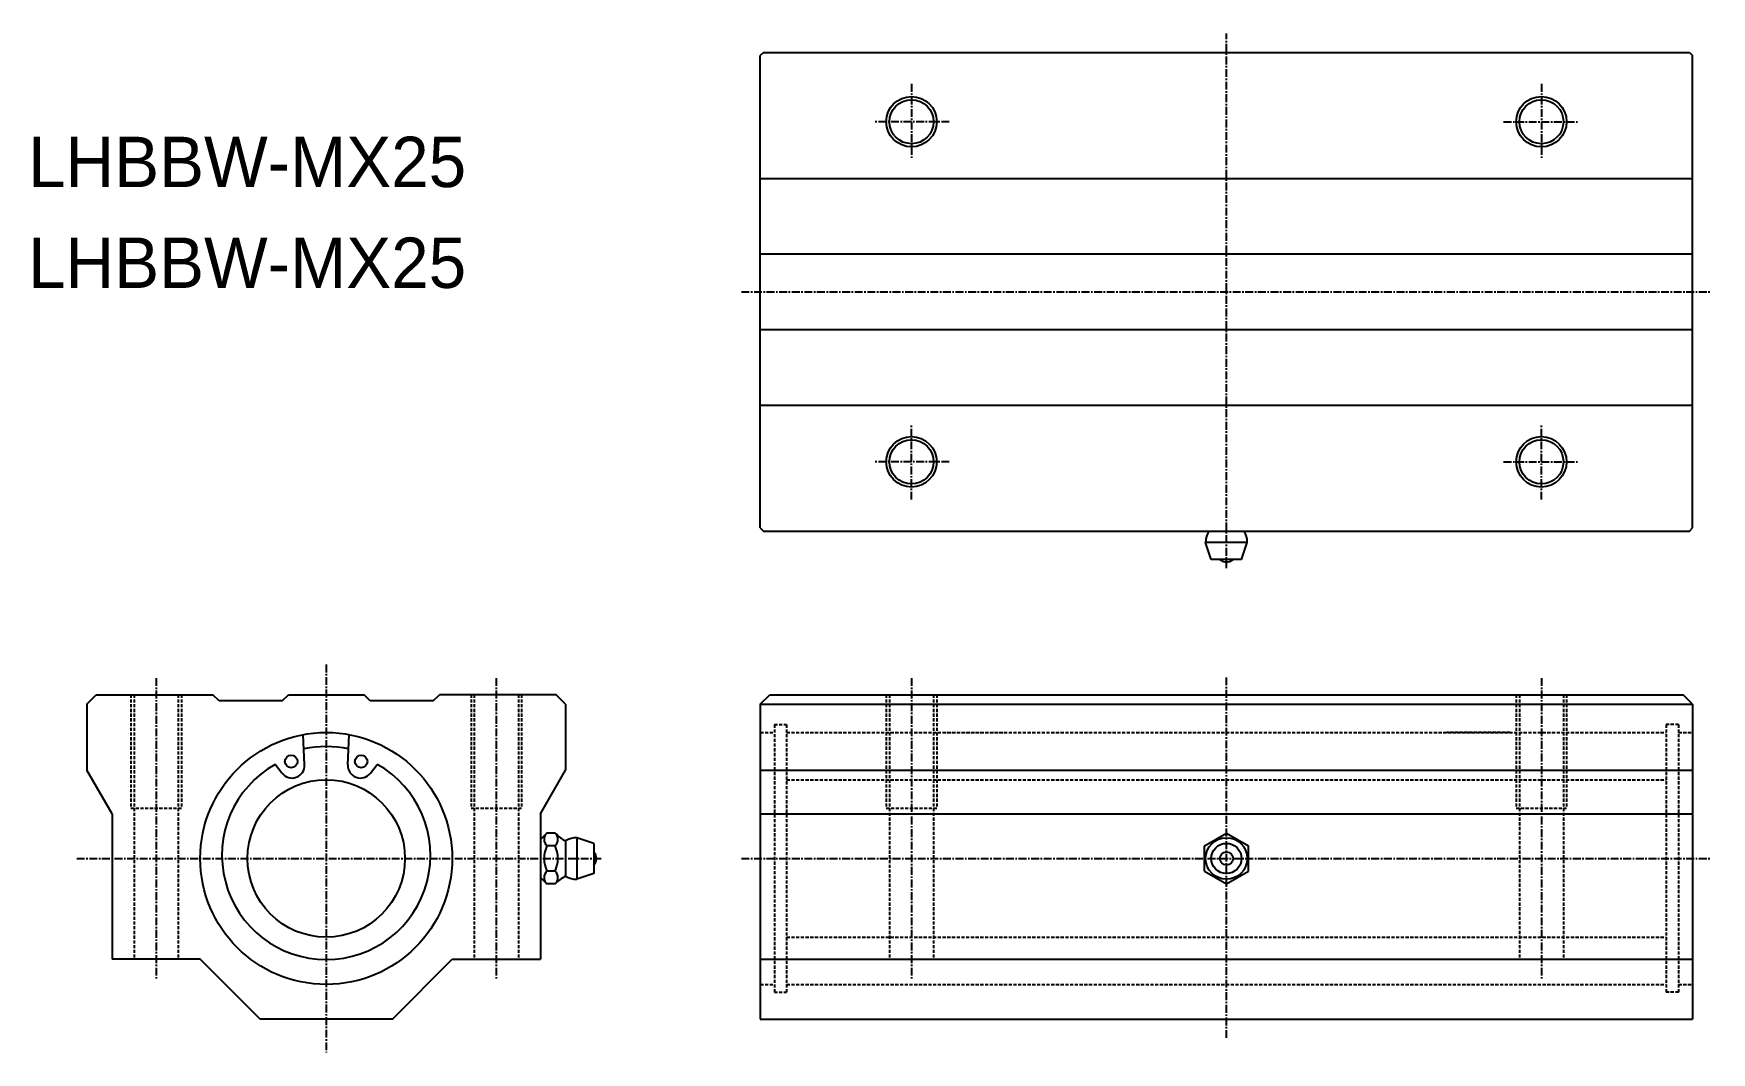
# Model space of a CAD drawing. Extents: x 670 to 936, y 152 to 314.
import ezdxf

# ---------------------------------------------------------------- set-up
doc = ezdxf.new("R2010")
doc.units = 0
doc.linetypes.add('CENTER', pattern=[2, 1.25, -0.25, 0.25, -0.25])
doc.linetypes.add('DASHED', pattern=[0.75, 0.5, -0.25])
doc.layers.get('0').update_dxf_attribs({"linetype": 'CONTINUOUS'})
doc.layers.add('CENTER', color=1, linetype='CENTER')

msp = doc.modelspace()

# ---------------------------------------------------------------- linework, layer by layer
at = {"color": 7, "linetype": 'CONTINUOUS'}
for p, q in [((785.79, 310.77), (785.29, 310.27)), ((785.29, 235.27), (785.29, 310.27)), ((785.79, 310.77), (932.79, 310.77)), ((932.79, 310.77), (933.29, 310.27)), ((933.29, 235.27), (933.29, 310.27)), ((785.29, 290.77), (933.29, 290.77)), ((785.29, 278.77), (933.29, 278.77)), ((785.29, 266.77), (933.29, 266.77)), ((785.29, 254.77), (933.29, 254.77)), ((785.29, 235.27), (785.79, 234.77)), ((785.79, 234.77), (932.79, 234.77)), ((932.79, 234.77), (933.29, 235.27)), ((856.89, 230.27), (855.99, 232.97)), ((862.59, 232.97), (855.99, 232.97)), ((861.69, 230.27), (862.59, 232.97)), ((858.24, 230.27), (856.89, 230.27)), ((860.34, 230.27), (858.24, 230.27)), ((861.69, 230.27), (860.34, 230.27)), ((678.38, 207.3), (679.88, 208.8)), ((679.88, 208.8), (698.38, 208.8)), ((699.38, 207.8), (698.38, 208.8)), ((709.38, 207.8), (699.38, 207.8)), ((709.38, 207.8), (710.38, 208.8)), ((710.38, 208.8), (722.38, 208.8)), ((710.38, 208.8), (722.38, 208.8)), ((723.38, 207.8), (722.38, 208.8)), ((733.38, 207.8), (723.38, 207.8)), ((733.38, 207.8), (734.38, 208.8)), ((752.88, 208.8), (734.38, 208.8)), ((754.38, 207.3), (752.88, 208.8)), ((785.29, 207.3), (786.79, 208.8)), ((786.79, 208.8), (931.79, 208.8)), ((933.29, 207.3), (931.79, 208.8)), ((678.38, 207.3), (678.38, 196.8)), ((754.38, 207.3), (754.38, 196.8)), ((785.29, 207.3), (785.29, 157.3)), ((785.29, 207.3), (933.29, 207.3)), ((933.29, 207.3), (933.29, 157.3)), ((712.94, 197.66), (712.73, 202.47)), ((719.81, 197.66), (720.02, 202.47)), ((709.35, 196.36), (708.29, 197.74)), ((723.4, 196.36), (724.46, 197.74)), ((682.38, 189.87), (678.38, 196.8)), ((750.38, 189.87), (754.38, 196.8)), ((785.29, 196.8), (933.29, 196.8)), ((682.38, 189.87), (682.38, 166.8)), ((750.38, 189.87), (750.38, 166.8)), ((785.29, 189.87), (933.29, 189.87)), ((855.79, 184.82), (859.29, 186.84)), ((859.29, 186.84), (862.79, 184.82)), ((855.79, 180.78), (855.79, 184.82)), ((862.79, 180.78), (862.79, 184.82)), ((855.79, 180.78), (859.29, 178.76)), ((859.29, 178.76), (862.79, 180.78)), ((696.38, 166.8), (682.38, 166.8)), ((705.88, 157.3), (696.38, 166.8)), ((726.88, 157.3), (736.38, 166.8)), ((736.38, 166.8), (750.38, 166.8)), ((785.29, 166.8), (933.29, 166.8)), ((726.88, 157.3), (705.88, 157.3)), ((785.29, 157.3), (933.29, 157.3))]:
    msp.add_line(p, q, dxfattribs=at)
at = {"color": 3, "linetype": 'DASHED'}
for p, q in [((685.38, 208.8), (685.38, 190.8)), ((685.88, 208.8), (685.88, 166.8)), ((692.88, 208.8), (692.88, 166.8)), ((693.38, 208.8), (693.38, 190.8)), ((739.38, 208.8), (739.38, 190.8)), ((739.88, 208.8), (739.88, 166.8)), ((746.88, 208.8), (746.88, 166.8)), ((747.38, 208.8), (747.38, 190.8)), ((805.29, 208.8), (805.29, 190.8)), ((805.79, 208.8), (805.79, 166.8)), ((812.79, 208.8), (812.79, 166.8)), ((813.29, 208.8), (813.29, 190.8)), ((905.29, 208.8), (905.29, 190.8)), ((905.79, 208.8), (905.79, 166.8)), ((912.79, 208.8), (912.79, 166.8)), ((913.29, 208.8), (913.29, 190.8)), ((785.29, 202.8), (787.52, 202.8)), ((787.52, 204.05), (789.47, 204.05)), ((787.52, 204.05), (787.52, 161.55)), ((789.47, 204.05), (789.47, 161.55)), ((789.47, 202.8), (929.11, 202.8)), ((931.06, 204.05), (929.11, 204.05)), ((929.11, 204.05), (929.11, 161.55)), ((931.06, 204.05), (931.06, 161.55)), ((931.06, 202.8), (933.29, 202.8)), ((789.47, 195.3), (929.11, 195.3)), ((685.38, 190.8), (693.38, 190.8)), ((739.38, 190.8), (747.38, 190.8)), ((805.29, 190.8), (813.29, 190.8)), ((905.29, 190.8), (913.29, 190.8)), ((789.47, 170.3), (929.11, 170.3)), ((785.29, 162.8), (787.52, 162.8)), ((789.47, 162.8), (929.11, 162.8)), ((931.06, 162.8), (933.29, 162.8)), ((787.52, 161.55), (789.47, 161.55)), ((931.06, 161.55), (929.11, 161.55))]:
    msp.add_line(p, q, dxfattribs=at)
at = {"color": 12, "linetype": 'CONTINUOUS'}
for p, q in [((686, 208.8), (686, 208.8)), ((692.13, 208.8), (692.13, 208.8))]:
    msp.add_line(p, q, dxfattribs=at)
at = {"color": 12, "linetype": 'DASHED'}
for p, q in [((814.29, 202.8), (824.29, 202.8)), ((904.29, 202.8), (894.29, 202.8))]:
    msp.add_line(p, q, dxfattribs=at)
at = {"color": 7}
for p, q in [((751.42, 186.84), (750.38, 185.8)), ((752.72, 186.84), (751.42, 186.84)), ((752.72, 184.82), (751.42, 184.82)), ((754.38, 185.6), (754.38, 180)), ((758.88, 185.2), (756.18, 186.1)), ((756.18, 186.1), (756.18, 179.5)), ((758.88, 185.2), (758.88, 183.85)), ((758.88, 183.85), (758.88, 181.75)), ((758.88, 181.75), (758.88, 180.4)), ((750.38, 179.8), (751.42, 178.76)), ((752.72, 180.78), (751.42, 180.78)), ((752.72, 178.76), (751.42, 178.76)), ((758.88, 180.4), (756.18, 179.5))]:
    msp.add_line(p, q, dxfattribs=at)
at = {"color": 3, "linetype": 'CONTINUOUS'}
for centre in [(809.29, 299.77), (909.29, 299.77), (809.29, 245.77), (909.29, 245.77)]:
    msp.add_circle(centre, 4, dxfattribs=at)
at = {"color": 7, "linetype": 'CONTINUOUS'}
for centre, radius in [((809.29, 299.77), 3.5), ((909.29, 299.77), 3.5), ((809.29, 245.77), 3.5), ((909.29, 245.77), 3.5), ((716.38, 182.8), 20), ((710.82, 198.2), 1), ((721.93, 198.2), 1), ((716.38, 182.8), 12.5), ((859.29, 182.8), 3.3), ((859.29, 182.8), 2.4), ((859.29, 182.8), 1.05)]:
    msp.add_circle(centre, radius, dxfattribs=at)
for centre, radius, start, end in [((859.48, 232.97), 3.49, 148.9518, 180), ((859.1, 232.97), 3.49, 0, 31.0482), ((859.29, 231.44), 1.57, 228.2478, 311.7522), ((716.38, 182.8), 17.75, 78.4698, 101.5302), ((716.38, 183.3), 16.55, 119.2476, 60.7524), ((710.94, 197.57), 2, 217.483, 2.4933), ((721.81, 197.57), 2, 177.5067, 322.517)]:
    msp.add_arc(centre, radius, start, end, dxfattribs=at)
at = {"color": 7}
for centre, radius, start, end in [((752.33, 185.83), 1.36, 131.985, 228.0149), ((751.81, 185.83), 1.36, 311.9851, 48.015), ((757.09, 190.95), 6, 225.0047, 243.126), ((755.73, 182.8), 4.76, 154.8911, 205.1089), ((748.4, 182.8), 4.76, 334.8911, 25.1089), ((756.18, 182.61), 3.49, 90, 121.0482), ((757.7, 182.8), 1.57, 318.2478, 41.7522), ((752.33, 179.77), 1.36, 131.9851, 228.0149), ((751.81, 179.77), 1.36, 311.9851, 48.0149), ((757.09, 174.65), 6, 116.874, 136.757), ((756.18, 182.99), 3.49, 238.9518, 270)]:
    msp.add_arc(centre, radius, start, end, dxfattribs=at)
at = {"layer": 'CENTER', "color": 1, "linetype": 'CENTER'}
for p, q in [((859.29, 228.87), (859.29, 313.77)), ((809.29, 305.77), (809.29, 293.77)), ((909.29, 305.77), (909.29, 293.77)), ((815.29, 299.77), (803.29, 299.77)), ((903.29, 299.77), (915.29, 299.77)), ((782.29, 272.77), (936.29, 272.77)), ((809.29, 239.77), (809.29, 251.77)), ((909.29, 239.77), (909.29, 251.77)), ((815.29, 245.77), (803.29, 245.77)), ((903.29, 245.77), (915.29, 245.77)), ((716.38, 213.6), (716.38, 152)), ((689.38, 211.45), (689.38, 163.72)), ((743.38, 211.45), (743.38, 163.72)), ((809.29, 211.45), (809.29, 163.72)), ((859.29, 154.3), (859.29, 211.8)), ((909.29, 211.45), (909.29, 163.72)), ((676.78, 182.8), (760.28, 182.8)), ((782.29, 182.8), (936.29, 182.8))]:
    msp.add_line(p, q, dxfattribs=at)

# ---------------------------------------------------------------- texts
at = {"color": 7, "linetype": 'CONTINUOUS'}
for p in [(669.04, 289.39), (669.04, 273.38)]:
    msp.add_text('LHBBW-MX25', height=8, dxfattribs=at).set_placement(p)

doc.saveas('drawing.dxf')
